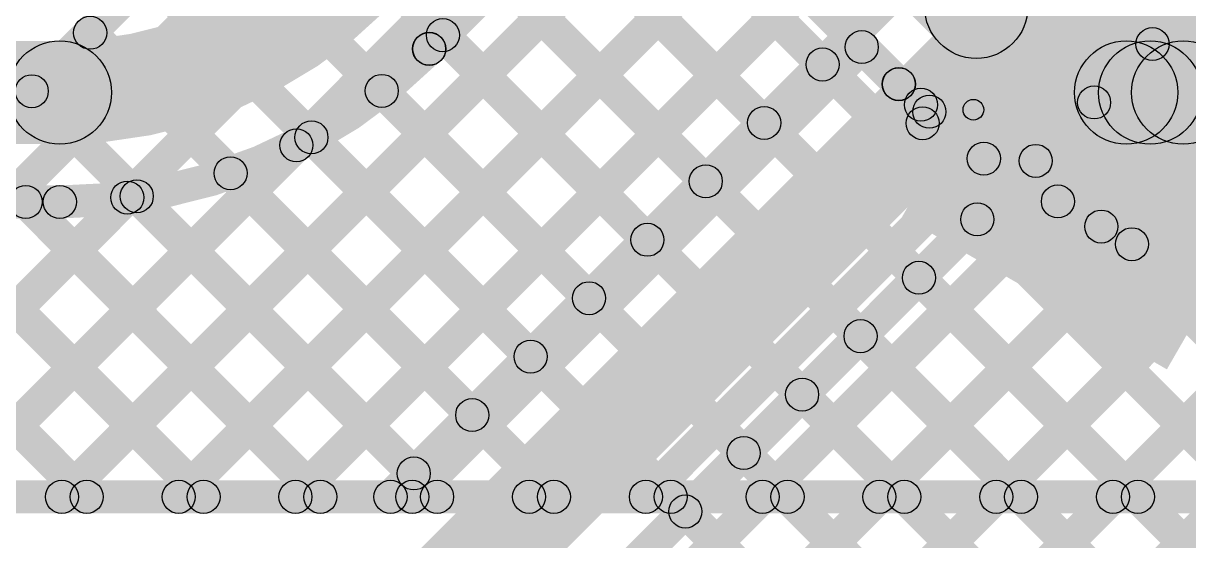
# Model space of a CAD drawing. Header units: millimetres. Extents: x 0 to 5.55, y 0 to 1.02.
# Drawn here: x 1.1431 to 1.4253, y 0.2989 to 0.4241 of the extents above; entities that cross this region are included whole.
import ezdxf

# ---------------------------------------------------------------- set-up
doc = ezdxf.new("R2010")
doc.units = ezdxf.units.MM
doc.header["$MEASUREMENT"] = 0
for name, color, linetype in [('BottomLayer', 5, 'Continuous'), ('TopLayer', 1, 'Continuous'), ('TopOverlay', 2, 'Continuous'), ('TopPaste', 8, 'Continuous'), ('TopSolder', 216, 'Continuous')]:
    doc.layers.add(name, color=color, linetype=linetype)

# ---------------------------------------------------------------- blocks, each defined once
blk = doc.blocks.new('LED_0805_35')
at = {"layer": 'TopLayer'}
for points in [[(-0.05999, 0.03001), (-0.01999, 0.03001), (-0.01999, -0.02999), (-0.05999, -0.02999)], [(0.02001, 0.03001), (0.06001, 0.03001), (0.06001, -0.02999), (0.02001, -0.02999)]]:
    blk.add_hatch(color=1, dxfattribs=at).paths.add_polyline_path(points)
at = {"layer": 'TopOverlay'}
h = blk.add_hatch(color=2, dxfattribs=at)
edge = h.paths.add_edge_path()
edge.add_arc((-0.06499, 0.03501), 0.0025, 0, 360)
h = blk.add_hatch(color=2, dxfattribs=at)
edge = h.paths.add_edge_path()
edge.add_arc((-0.06499, 0.03501), 0.0025, 0, 360)
for points in [[(0.06501, 0.03751), (0.06501, 0.03251), (-0.06499, 0.03251), (-0.06499, 0.03751)], [(0.09601, 0.03701), (0.06401, 0.03701), (0.06401, -0.03699), (0.09601, -0.03699)], [(-0.06249, -0.03499), (-0.06749, -0.03499), (-0.06749, 0.03501), (-0.06249, 0.03501)], [(0.06751, -0.03499), (0.06251, -0.03499), (0.06251, 0.03501), (0.06751, 0.03501)], [(0.06501, -0.03249), (0.06501, -0.03749), (-0.06499, -0.03749), (-0.06499, -0.03249)]]:
    blk.add_hatch(color=2, dxfattribs=at).paths.add_polyline_path(points)
h = blk.add_hatch(color=2, dxfattribs=at)
edge = h.paths.add_edge_path()
edge.add_arc((0.06501, 0.03501), 0.0025, 0, 360)
h = blk.add_hatch(color=2, dxfattribs=at)
edge = h.paths.add_edge_path()
edge.add_arc((0.06501, 0.03501), 0.0025, 0, 360)
h = blk.add_hatch(color=2, dxfattribs=at)
edge = h.paths.add_edge_path()
edge.add_arc((-0.06499, -0.03499), 0.0025, 0, 360)
h = blk.add_hatch(color=2, dxfattribs=at)
edge = h.paths.add_edge_path()
edge.add_arc((-0.06499, -0.03499), 0.0025, 0, 360)
h = blk.add_hatch(color=2, dxfattribs=at)
edge = h.paths.add_edge_path()
edge.add_arc((0.06501, -0.03499), 0.0025, 0, 360)
h = blk.add_hatch(color=2, dxfattribs=at)
edge = h.paths.add_edge_path()
edge.add_arc((0.06501, -0.03499), 0.0025, 0, 360)
at = {"layer": 'TopPaste'}
for points in [[(-0.05999, 0.03001), (-0.01999, 0.03001), (-0.01999, -0.02999), (-0.05999, -0.02999)], [(0.02001, 0.03001), (0.06001, 0.03001), (0.06001, -0.02999), (0.02001, -0.02999)]]:
    blk.add_hatch(color=8, dxfattribs=at).paths.add_polyline_path(points)
at = {"layer": 'TopSolder'}
for points in [[(-0.06399, 0.03401), (-0.01599, 0.03401), (-0.01599, -0.03399), (-0.06399, -0.03399)], [(0.01601, 0.03401), (0.06401, 0.03401), (0.06401, -0.03399), (0.01601, -0.03399)]]:
    blk.add_hatch(color=216, dxfattribs=at).paths.add_polyline_path(points)
at = {"layer": 'TopOverlay'}
for centre in [(-0.06499, 0.03501), (-0.06499, 0.03501), (0.06501, 0.03501), (0.06501, 0.03501), (-0.06499, -0.03499), (-0.06499, -0.03499), (0.06501, -0.03499), (0.06501, -0.03499)]:
    blk.add_circle(centre, 0.0025, dxfattribs=at)

msp = doc.modelspace()

# ---------------------------------------------------------------- hatches: boundary and pattern name
at = {"layer": 'BottomLayer'}
for points in [[(1.15527, 0.30667), (1.14962, 0.31233), (1.57226, 0.73497), (1.57791, 0.72931)], [(1.18356, 0.30667), (1.1779, 0.31233), (1.60054, 0.73497), (1.6062, 0.72931)], [(1.21184, 0.30667), (1.20618, 0.31233), (1.57967, 0.68582), (1.58533, 0.68016)], [(1.23598, 0.21767), (1.23032, 0.22333), (1.57967, 0.57268), (1.58533, 0.56702)], [(1.07042, 0.30667), (1.06476, 0.31233), (1.31626, 0.56383), (1.32192, 0.55817)], [(1.0987, 0.30667), (1.09305, 0.31233), (1.34455, 0.56383), (1.3502, 0.55817)], [(1.12699, 0.30667), (1.12133, 0.31233), (1.37182, 0.56281), (1.37747, 0.55716)], [(1.18698, 0.55817), (1.19263, 0.56383), (1.33949, 0.41697), (1.33384, 0.41131)], [(1.26426, 0.21767), (1.25861, 0.22333), (1.57967, 0.54439), (1.58533, 0.53874)], [(1.23485, 0.30667), (1.22919, 0.31233), (1.45743, 0.54057), (1.46309, 0.53491)], [(1.25184, 0.27416), (1.23416, 0.29184), (1.47016, 0.52784), (1.48784, 0.51016)], [(1.29255, 0.21767), (1.28689, 0.22333), (1.57967, 0.51611), (1.58533, 0.51045)], [(1.2646, 0.26147), (1.25894, 0.26712), (1.49491, 0.50309), (1.50057, 0.49743)], [(1.22411, 0.49275), (1.22977, 0.49841), (1.32535, 0.40283), (1.31969, 0.39717)], [(1.32083, 0.21767), (1.31517, 0.22333), (1.57967, 0.48783), (1.58533, 0.48217)], [(1.0816, 0.33847), (1.07594, 0.34412), (1.21691, 0.48509), (1.22257, 0.47943)], [(1.21303, 0.47555), (1.21869, 0.48121), (1.31121, 0.38869), (1.30555, 0.38303)], [(1.19889, 0.46141), (1.20454, 0.46707), (1.29707, 0.37454), (1.29141, 0.36889)], [(1.34912, 0.21767), (1.34346, 0.22333), (1.57967, 0.45954), (1.58533, 0.45388)], [(1.18474, 0.44727), (1.1904, 0.45292), (1.28292, 0.3604), (1.27727, 0.35474)], [(1.1706, 0.43313), (1.17626, 0.43878), (1.26878, 0.34626), (1.26313, 0.3406)], [(1.15646, 0.41898), (1.16212, 0.42464), (1.25464, 0.33212), (1.24898, 0.32646)], [(1.41374, 0.41626), (1.4194, 0.42192), (1.61799, 0.22333), (1.61233, 0.21767)], [(1.14232, 0.40484), (1.14797, 0.4105), (1.2405, 0.31797), (1.23484, 0.31232)], [(1.3996, 0.40212), (1.40525, 0.40778), (1.5897, 0.22333), (1.58405, 0.21767)], [(1.12818, 0.3907), (1.13383, 0.39636), (1.21786, 0.31233), (1.2122, 0.30667)], [(1.38545, 0.38798), (1.39111, 0.39364), (1.56142, 0.22333), (1.55576, 0.21767)], [(1.11403, 0.37656), (1.11969, 0.38221), (1.18958, 0.31233), (1.18392, 0.30667)], [(1.37131, 0.37384), (1.37697, 0.37949), (1.53313, 0.22333), (1.52748, 0.21767)], [(1.09989, 0.36241), (1.10555, 0.36807), (1.16129, 0.31233), (1.15563, 0.30667)], [(1.35717, 0.35969), (1.36283, 0.36535), (1.50485, 0.22333), (1.49919, 0.21767)], [(1.34303, 0.34555), (1.34869, 0.35121), (1.47657, 0.22333), (1.47091, 0.21767)], [(1.32889, 0.33141), (1.33454, 0.33707), (1.44828, 0.22333), (1.44262, 0.21767)], [(1.31474, 0.31727), (1.3204, 0.32292), (1.42, 0.22333), (1.41434, 0.21767)], [(0.764, 0.3055), (0.764, 0.3135), (1.23202, 0.3135), (1.23202, 0.3055)], [(1.3006, 0.30313), (1.30626, 0.30878), (1.39171, 0.22333), (1.38606, 0.21767)]]:
    msp.add_hatch(color=5, dxfattribs=at).paths.add_polyline_path(points)
h = msp.add_hatch(color=5, dxfattribs=at)
edge = h.paths.add_edge_path()
edge.add_arc((1.15929, 0.42181), 0.004, 0, 360)
h = msp.add_hatch(color=5, dxfattribs=at)
edge = h.paths.add_edge_path()
edge.add_arc((1.41657, 0.41909), 0.004, 0, 360)
h = msp.add_hatch(color=5, dxfattribs=at)
edge = h.paths.add_edge_path()
edge.add_arc((1.33666, 0.41414), 0.004, 0, 360)
h = msp.add_hatch(color=5, dxfattribs=at)
edge = h.paths.add_edge_path()
edge.add_arc((1.14515, 0.40767), 0.004, 0, 360)
h = msp.add_hatch(color=5, dxfattribs=at)
edge = h.paths.add_edge_path()
edge.add_arc((1.40243, 0.40495), 0.004, 0, 360)
h = msp.add_hatch(color=5, dxfattribs=at)
edge = h.paths.add_edge_path()
edge.add_arc((1.32252, 0.4), 0.004, 0, 360)
h = msp.add_hatch(color=5, dxfattribs=at)
edge = h.paths.add_edge_path()
edge.add_arc((1.38828, 0.39081), 0.004, 0, 360)
h = msp.add_hatch(color=5, dxfattribs=at)
edge = h.paths.add_edge_path()
edge.add_arc((1.30838, 0.38586), 0.004, 0, 360)
h = msp.add_hatch(color=5, dxfattribs=at)
edge = h.paths.add_edge_path()
edge.add_arc((1.37414, 0.37666), 0.004, 0, 360)
h = msp.add_hatch(color=5, dxfattribs=at)
edge = h.paths.add_edge_path()
edge.add_arc((1.29424, 0.37171), 0.004, 0, 360)
h = msp.add_hatch(color=5, dxfattribs=at)
edge = h.paths.add_edge_path()
edge.add_arc((1.36, 0.36252), 0.004, 0, 360)
h = msp.add_hatch(color=5, dxfattribs=at)
edge = h.paths.add_edge_path()
edge.add_arc((1.2801, 0.35757), 0.004, 0, 360)
h = msp.add_hatch(color=5, dxfattribs=at)
edge = h.paths.add_edge_path()
edge.add_arc((1.34586, 0.34838), 0.004, 0, 360)
h = msp.add_hatch(color=5, dxfattribs=at)
edge = h.paths.add_edge_path()
edge.add_arc((1.26595, 0.34343), 0.004, 0, 360)
h = msp.add_hatch(color=5, dxfattribs=at)
edge = h.paths.add_edge_path()
edge.add_arc((1.33171, 0.33424), 0.004, 0, 360)
h = msp.add_hatch(color=5, dxfattribs=at)
edge = h.paths.add_edge_path()
edge.add_arc((1.25181, 0.32929), 0.004, 0, 360)
h = msp.add_hatch(color=5, dxfattribs=at)
edge = h.paths.add_edge_path()
edge.add_arc((1.31757, 0.3201), 0.004, 0, 360)
h = msp.add_hatch(color=5, dxfattribs=at)
edge = h.paths.add_edge_path()
edge.add_arc((1.23767, 0.31515), 0.004, 0, 360)
h = msp.add_hatch(color=5, dxfattribs=at)
edge = h.paths.add_edge_path()
edge.add_arc((1.15244, 0.3095), 0.004, 0, 360)
h = msp.add_hatch(color=5, dxfattribs=at)
edge = h.paths.add_edge_path()
edge.add_arc((1.15846, 0.3095), 0.004, 0, 360)
h = msp.add_hatch(color=5, dxfattribs=at)
edge = h.paths.add_edge_path()
edge.add_arc((1.18073, 0.3095), 0.004, 0, 360)
h = msp.add_hatch(color=5, dxfattribs=at)
edge = h.paths.add_edge_path()
edge.add_arc((1.18675, 0.3095), 0.004, 0, 360)
h = msp.add_hatch(color=5, dxfattribs=at)
edge = h.paths.add_edge_path()
edge.add_arc((1.20901, 0.3095), 0.004, 0, 360)
h = msp.add_hatch(color=5, dxfattribs=at)
edge = h.paths.add_edge_path()
edge.add_arc((1.21503, 0.3095), 0.004, 0, 360)
h = msp.add_hatch(color=5, dxfattribs=at)
edge = h.paths.add_edge_path()
edge.add_arc((1.23202, 0.3095), 0.004, 0, 360)
h = msp.add_hatch(color=5, dxfattribs=at)
edge = h.paths.add_edge_path()
edge.add_arc((1.23202, 0.3095), 0.004, 0, 360)
h = msp.add_hatch(color=5, dxfattribs=at)
edge = h.paths.add_edge_path()
edge.add_arc((1.30343, 0.30595), 0.004, 0, 360)
at = {"layer": 'TopLayer'}
for points in [[(1.30146, 0.48287), (1.31913, 0.50054), (1.38273, 0.43694), (1.36506, 0.41927)], [(1.28876, 0.4701), (1.29442, 0.47576), (1.35795, 0.41223), (1.35229, 0.40657)], [(1.40983, 0.30667), (1.40417, 0.31233), (1.56118, 0.46934), (1.56684, 0.46368)], [(1.28274, 0.46241), (1.2884, 0.46806), (1.44413, 0.31233), (1.43848, 0.30667)], [(1.15527, 0.30667), (1.14962, 0.31233), (1.30091, 0.46362), (1.30656, 0.45796)], [(1.27013, 0.44673), (1.27579, 0.45239), (1.41585, 0.31233), (1.41019, 0.30667)], [(1.18356, 0.30667), (1.1779, 0.31233), (1.31505, 0.44948), (1.3207, 0.44382)], [(1.24425, 0.41511), (1.23859, 0.42077), (1.26759, 0.44977), (1.27325, 0.44412)], [(1.25603, 0.43255), (1.26169, 0.43821), (1.38757, 0.31233), (1.38191, 0.30667)], [(1.21184, 0.30667), (1.20618, 0.31233), (1.32919, 0.43533), (1.33485, 0.42968)], [(1.24189, 0.41841), (1.24754, 0.42407), (1.35928, 0.31233), (1.35362, 0.30667)], [(1.24013, 0.30667), (1.23447, 0.31233), (1.34333, 0.42119), (1.34899, 0.41553)], [(1.07401, 0.39486), (1.07401, 0.41986), (1.15194, 0.41986), (1.15194, 0.39486)], [(1.41019, 0.39485), (1.41019, 0.41985), (1.416, 0.41985), (1.416, 0.39485)], [(1.22709, 0.40492), (1.23275, 0.41058), (1.331, 0.31233), (1.32534, 0.30667)], [(1.26841, 0.30667), (1.26275, 0.31233), (1.35767, 0.40724), (1.36332, 0.40158)], [(1.36436, 0.39791), (1.35743, 0.40191), (1.35906, 0.40472), (1.36598, 0.40072)], [(1.3589, 0.39644), (1.3629, 0.40337), (1.43911, 0.35937), (1.43511, 0.35244)], [(1.21005, 0.39368), (1.21571, 0.39933), (1.30271, 0.31233), (1.29706, 0.30667)], [(1.12699, 0.30667), (1.12133, 0.31233), (1.20641, 0.39741), (1.21207, 0.39175)], [(1.29669, 0.30667), (1.29104, 0.31233), (1.37289, 0.39418), (1.37854, 0.38852)], [(1.19046, 0.38498), (1.19612, 0.39064), (1.27443, 0.31233), (1.26877, 0.30667)], [(1.0987, 0.30667), (1.09305, 0.31233), (1.16547, 0.38475), (1.17112, 0.37909)], [(1.09611, 0.37686), (1.09611, 0.38486), (1.15194, 0.38486), (1.15194, 0.37686)], [(1.16775, 0.37941), (1.17341, 0.38507), (1.24614, 0.31233), (1.24049, 0.30667)], [(1.11256, 0.37803), (1.11822, 0.38368), (1.18958, 0.31233), (1.18392, 0.30667)], [(1.14085, 0.37803), (1.1465, 0.38368), (1.21786, 0.31233), (1.2122, 0.30667)], [(1.32498, 0.30667), (1.31932, 0.31233), (1.39082, 0.38383), (1.39648, 0.37817)], [(1.08757, 0.37473), (1.09323, 0.38039), (1.16129, 0.31233), (1.15563, 0.30667)], [(1.40134, 0.3721), (1.40699, 0.37775), (1.47242, 0.31233), (1.46676, 0.30667)], [(1.35326, 0.30667), (1.34761, 0.31233), (1.40875, 0.37347), (1.41441, 0.36782)], [(1.38155, 0.30667), (1.37589, 0.31233), (1.42668, 0.36312), (1.43234, 0.35746)], [(0.48498, 0.3055), (0.48498, 0.3135), (1.7239, 0.3135), (1.7239, 0.3055)]]:
    msp.add_hatch(color=1, dxfattribs=at).paths.add_polyline_path(points)
h = msp.add_hatch(color=1, dxfattribs=at)
edge = h.paths.add_edge_path()
edge.add_arc((1.37389, 0.42811), 0.0125, 0, 360)
h = msp.add_hatch(color=1, dxfattribs=at)
edge = h.paths.add_edge_path()
edge.add_arc((1.37389, 0.42811), 0.0125, 0, 360)
h = msp.add_hatch(color=1, dxfattribs=at)
edge = h.paths.add_edge_path()
edge.add_arc((1.24471, 0.42124), 0.004, 0, 360)
h = msp.add_hatch(color=1, dxfattribs=at)
edge = h.paths.add_edge_path()
edge.add_arc((1.24138, 0.41791), 0.004, 0, 360)
h = msp.add_hatch(color=1, dxfattribs=at)
edge = h.paths.add_edge_path()
edge.add_arc((1.24142, 0.41794), 0.004, 0, 360)
h = msp.add_hatch(color=1, dxfattribs=at)
edge = h.paths.add_edge_path()
edge.add_arc((1.34616, 0.41836), 0.004, 0, 360)
h = msp.add_hatch(color=1, dxfattribs=at)
edge = h.paths.add_edge_path()
edge.add_arc((1.15194, 0.40736), 0.0125, 0, 360)
h = msp.add_hatch(color=1, dxfattribs=at)
edge = h.paths.add_edge_path()
edge.add_arc((1.15194, 0.40736), 0.0125, 0, 360)
h = msp.add_hatch(color=1, dxfattribs=at)
edge = h.paths.add_edge_path()
edge.add_arc((1.41019, 0.40735), 0.0125, 0, 360)
h = msp.add_hatch(color=1, dxfattribs=at)
edge = h.paths.add_edge_path()
edge.add_arc((1.416, 0.40735), 0.0125, 0, 360)
h = msp.add_hatch(color=1, dxfattribs=at)
edge = h.paths.add_edge_path()
edge.add_arc((1.424, 0.40735), 0.0125, 0, 360)
h = msp.add_hatch(color=1, dxfattribs=at)
edge = h.paths.add_edge_path()
edge.add_arc((1.35512, 0.4094), 0.004, 0, 360)
h = msp.add_hatch(color=1, dxfattribs=at)
edge = h.paths.add_edge_path()
edge.add_arc((1.35516, 0.40937), 0.004, 0, 360)
h = msp.add_hatch(color=1, dxfattribs=at)
edge = h.paths.add_edge_path()
edge.add_arc((1.22992, 0.40775), 0.004, 0, 360)
h = msp.add_hatch(color=1, dxfattribs=at)
edge = h.paths.add_edge_path()
edge.add_arc((1.3605, 0.40441), 0.004, 0, 360)
h = msp.add_hatch(color=1, dxfattribs=at)
edge = h.paths.add_edge_path()
edge.add_arc((1.36252, 0.40272), 0.004, 0, 360)
h = msp.add_hatch(color=1, dxfattribs=at)
edge = h.paths.add_edge_path()
edge.add_arc((1.36252, 0.40272), 0.004, 0, 360)
h = msp.add_hatch(color=1, dxfattribs=at)
edge = h.paths.add_edge_path()
edge.add_arc((1.3609, 0.39991), 0.004, 0, 360)
h = msp.add_hatch(color=1, dxfattribs=at)
edge = h.paths.add_edge_path()
edge.add_arc((1.3609, 0.39991), 0.004, 0, 360)
h = msp.add_hatch(color=1, dxfattribs=at)
edge = h.paths.add_edge_path()
edge.add_arc((1.20924, 0.39458), 0.004, 0, 360)
h = msp.add_hatch(color=1, dxfattribs=at)
edge = h.paths.add_edge_path()
edge.add_arc((1.21288, 0.3965), 0.004, 0, 360)
h = msp.add_hatch(color=1, dxfattribs=at)
edge = h.paths.add_edge_path()
edge.add_arc((1.37572, 0.39135), 0.004, 0, 360)
h = msp.add_hatch(color=1, dxfattribs=at)
edge = h.paths.add_edge_path()
edge.add_arc((1.19329, 0.38781), 0.004, 0, 360)
h = msp.add_hatch(color=1, dxfattribs=at)
edge = h.paths.add_edge_path()
edge.add_arc((1.14367, 0.38086), 0.004, 0, 360)
h = msp.add_hatch(color=1, dxfattribs=at)
edge = h.paths.add_edge_path()
edge.add_arc((1.15194, 0.38086), 0.004, 0, 360)
h = msp.add_hatch(color=1, dxfattribs=at)
edge = h.paths.add_edge_path()
edge.add_arc((1.15194, 0.38086), 0.004, 0, 360)
h = msp.add_hatch(color=1, dxfattribs=at)
edge = h.paths.add_edge_path()
edge.add_arc((1.16829, 0.38192), 0.004, 0, 360)
h = msp.add_hatch(color=1, dxfattribs=at)
edge = h.paths.add_edge_path()
edge.add_arc((1.17058, 0.38224), 0.004, 0, 360)
h = msp.add_hatch(color=1, dxfattribs=at)
edge = h.paths.add_edge_path()
edge.add_arc((1.39365, 0.381), 0.004, 0, 360)
h = msp.add_hatch(color=1, dxfattribs=at)
edge = h.paths.add_edge_path()
edge.add_arc((1.40417, 0.37492), 0.004, 0, 360)
h = msp.add_hatch(color=1, dxfattribs=at)
edge = h.paths.add_edge_path()
edge.add_arc((1.41158, 0.37064), 0.004, 0, 360)
h = msp.add_hatch(color=1, dxfattribs=at)
edge = h.paths.add_edge_path()
edge.add_arc((1.15244, 0.3095), 0.004, 0, 360)
h = msp.add_hatch(color=1, dxfattribs=at)
edge = h.paths.add_edge_path()
edge.add_arc((1.15846, 0.3095), 0.004, 0, 360)
h = msp.add_hatch(color=1, dxfattribs=at)
edge = h.paths.add_edge_path()
edge.add_arc((1.18073, 0.3095), 0.004, 0, 360)
h = msp.add_hatch(color=1, dxfattribs=at)
edge = h.paths.add_edge_path()
edge.add_arc((1.18675, 0.3095), 0.004, 0, 360)
h = msp.add_hatch(color=1, dxfattribs=at)
edge = h.paths.add_edge_path()
edge.add_arc((1.20901, 0.3095), 0.004, 0, 360)
h = msp.add_hatch(color=1, dxfattribs=at)
edge = h.paths.add_edge_path()
edge.add_arc((1.21503, 0.3095), 0.004, 0, 360)
h = msp.add_hatch(color=1, dxfattribs=at)
edge = h.paths.add_edge_path()
edge.add_arc((1.2373, 0.3095), 0.004, 0, 360)
h = msp.add_hatch(color=1, dxfattribs=at)
edge = h.paths.add_edge_path()
edge.add_arc((1.24332, 0.3095), 0.004, 0, 360)
h = msp.add_hatch(color=1, dxfattribs=at)
edge = h.paths.add_edge_path()
edge.add_arc((1.26558, 0.3095), 0.004, 0, 360)
h = msp.add_hatch(color=1, dxfattribs=at)
edge = h.paths.add_edge_path()
edge.add_arc((1.2716, 0.3095), 0.004, 0, 360)
h = msp.add_hatch(color=1, dxfattribs=at)
edge = h.paths.add_edge_path()
edge.add_arc((1.29387, 0.3095), 0.004, 0, 360)
h = msp.add_hatch(color=1, dxfattribs=at)
edge = h.paths.add_edge_path()
edge.add_arc((1.29988, 0.3095), 0.004, 0, 360)
h = msp.add_hatch(color=1, dxfattribs=at)
edge = h.paths.add_edge_path()
edge.add_arc((1.32215, 0.3095), 0.004, 0, 360)
h = msp.add_hatch(color=1, dxfattribs=at)
edge = h.paths.add_edge_path()
edge.add_arc((1.32817, 0.3095), 0.004, 0, 360)
h = msp.add_hatch(color=1, dxfattribs=at)
edge = h.paths.add_edge_path()
edge.add_arc((1.35043, 0.3095), 0.004, 0, 360)
h = msp.add_hatch(color=1, dxfattribs=at)
edge = h.paths.add_edge_path()
edge.add_arc((1.35645, 0.3095), 0.004, 0, 360)
h = msp.add_hatch(color=1, dxfattribs=at)
edge = h.paths.add_edge_path()
edge.add_arc((1.37872, 0.3095), 0.004, 0, 360)
h = msp.add_hatch(color=1, dxfattribs=at)
edge = h.paths.add_edge_path()
edge.add_arc((1.38474, 0.3095), 0.004, 0, 360)
h = msp.add_hatch(color=1, dxfattribs=at)
edge = h.paths.add_edge_path()
edge.add_arc((1.407, 0.3095), 0.004, 0, 360)
h = msp.add_hatch(color=1, dxfattribs=at)
edge = h.paths.add_edge_path()
edge.add_arc((1.41302, 0.3095), 0.004, 0, 360)

# ---------------------------------------------------------------- linework, layer by layer
at = {"layer": 'BottomLayer'}
for centre in [(1.15929, 0.42181), (1.41657, 0.41909), (1.33666, 0.41414), (1.14515, 0.40767), (1.40243, 0.40495), (1.32252, 0.4), (1.38828, 0.39081), (1.30838, 0.38586), (1.37414, 0.37666), (1.29424, 0.37171), (1.36, 0.36252), (1.2801, 0.35757), (1.34586, 0.34838), (1.26595, 0.34343), (1.33171, 0.33424), (1.25181, 0.32929), (1.31757, 0.3201), (1.23767, 0.31515), (1.15244, 0.3095), (1.15846, 0.3095), (1.18073, 0.3095), (1.18675, 0.3095), (1.20901, 0.3095), (1.21503, 0.3095), (1.23202, 0.3095), (1.23202, 0.3095), (1.30343, 0.30595)]:
    msp.add_circle(centre, 0.004, dxfattribs=at)
at = {"layer": 'TopLayer'}
for points, const_width in [([(1.22265, 0.43665, -0.198912), (1.15194, 0.40736)], 0.025), ([(1.424, 0.40735, -0.198912), (1.37389, 0.42811)], 0.025), ([(1.24138, 0.41791, -0.198912), (1.15194, 0.38086)], 0.008), ([(1.36252, 0.40272, -0.025495), (1.35516, 0.40937)], 0.008)]:
    msp.add_lwpolyline(points, format="xyb", dxfattribs=dict(at, const_width=const_width))
for centre, radius in [((1.37389, 0.42811), 0.0125), ((1.37389, 0.42811), 0.0125), ((1.24471, 0.42124), 0.004), ((1.24138, 0.41791), 0.004), ((1.24142, 0.41794), 0.004), ((1.34616, 0.41836), 0.004), ((1.15194, 0.40736), 0.0125), ((1.15194, 0.40736), 0.0125), ((1.41019, 0.40735), 0.0125), ((1.416, 0.40735), 0.0125), ((1.424, 0.40735), 0.0125), ((1.35512, 0.4094), 0.004), ((1.35516, 0.40937), 0.004), ((1.22992, 0.40775), 0.004), ((1.3605, 0.40441), 0.004), ((1.36252, 0.40272), 0.004), ((1.36252, 0.40272), 0.004), ((1.3609, 0.39991), 0.004), ((1.3609, 0.39991), 0.004), ((1.20924, 0.39458), 0.004), ((1.21288, 0.3965), 0.004), ((1.37572, 0.39135), 0.004), ((1.19329, 0.38781), 0.004), ((1.14367, 0.38086), 0.004), ((1.15194, 0.38086), 0.004), ((1.15194, 0.38086), 0.004), ((1.16829, 0.38192), 0.004), ((1.17058, 0.38224), 0.004), ((1.39365, 0.381), 0.004), ((1.40417, 0.37492), 0.004), ((1.41158, 0.37064), 0.004), ((1.15244, 0.3095), 0.004), ((1.15846, 0.3095), 0.004), ((1.18073, 0.3095), 0.004), ((1.18675, 0.3095), 0.004), ((1.20901, 0.3095), 0.004), ((1.21503, 0.3095), 0.004), ((1.2373, 0.3095), 0.004), ((1.24332, 0.3095), 0.004), ((1.26558, 0.3095), 0.004), ((1.2716, 0.3095), 0.004), ((1.29387, 0.3095), 0.004), ((1.29988, 0.3095), 0.004), ((1.32215, 0.3095), 0.004), ((1.32817, 0.3095), 0.004), ((1.35043, 0.3095), 0.004), ((1.35645, 0.3095), 0.004), ((1.37872, 0.3095), 0.004), ((1.38474, 0.3095), 0.004), ((1.407, 0.3095), 0.004), ((1.41302, 0.3095), 0.004)]:
    msp.add_circle(centre, radius, dxfattribs=at)
at = {"layer": 'TopOverlay', "const_width": 0.01}
msp.add_lwpolyline([(1.61486, 0.4844, 1), (0.9062, 0.4844, 1)], format="xyb", close=True, dxfattribs=at)

# ---------------------------------------------------------------- block references
at = {"rotation": 240}
msp.add_blockref('LED_0805_35', (1.436, 0.442), dxfattribs=at)

doc.saveas('drawing.dxf')
